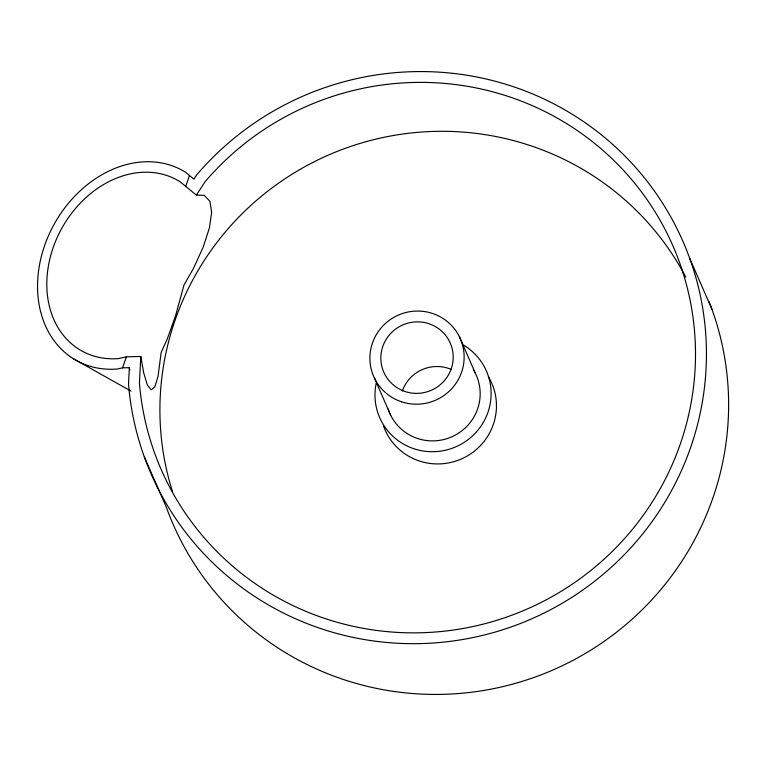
<?xml version="1.0" encoding="UTF-8"?>
<svg xmlns="http://www.w3.org/2000/svg" width="766" height="766" viewBox="0 0 766 766"><rect width="100%" height="100%" fill="white"/><g stroke="black" fill="none" stroke-linecap="round" stroke-linejoin="round"><path stroke-width="1.15" d="M129.358 367.68L128.516 384.015A290.218 285.258 -23.6 0 0 513.967 625.927A290.218 285.258 -23.6 0 0 655.342 192.352A290.218 285.258 -23.6 0 0 196.709 174.868L193.922 179.167L185.678 172.321A108.829 85.907 -60.6 0 0 44.658 245.436A108.829 85.907 -60.6 0 0 117.208 369.04L122.56 367.843L129.358 367.68L129.76 369.959M140.8 356.477L139.431 383.019A279.236 274.467 -23.6 0 0 510.3 615.778A279.236 274.467 -23.6 0 0 646.332 198.595A279.236 274.467 -23.6 0 0 205.039 181.781L196.383 195.11L180.01 181.724A97.857 77.242 -60.6 0 0 53.208 247.456A97.857 77.242 -60.6 0 0 118.452 358.593L126.4 356.822L140.8 356.477L143.673 372.783L147.35 385.02L151.141 389.865L154.77 386.974L158.007 376.546L161.166 352.475L167.227 339.089L175.433 316.214L184.031 284.942L193.52 268.32L203.191 247.131L209.377 228.057L211.665 212.412L209.903 201.247L204.206 195.33L196.383 195.11M122.56 367.843L126.4 356.822M185.621 186.693L189.451 175.673M73.297 358.66L131.015 391.129M689.726 258.41L711.901 309.167M459.399 336.724L475.427 373.415M374.641 378.528L390.67 415.21M144.314 456.833L166.49 507.59A290.218 285.258 -23.6 0 0 540.059 675.219A290.218 285.258 -23.6 0 0 708.99 301.459M463.622 345.14A58.235 57.239 -23.6 0 1 485.587 418.121A58.235 57.239 -23.6 0 1 414.444 448.914A58.235 57.239 -23.6 0 1 376.278 382.952M488.411 376.757A58.235 57.239 -23.6 0 1 462.731 458.346A58.235 57.239 -23.6 0 1 383.488 425.934M473.283 369.557A47.253 46.448 -23.6 0 1 452.649 436.429A47.253 46.448 -23.6 0 1 388.171 409.073M402.332 391.014A36.28 35.657 -23.6 0 1 451.624 369.585M172.561 491.868A279.236 274.467 -23.6 0 1 332.597 153.277A279.236 274.467 -23.6 0 1 685.809 277.139M405.204 391.56A36.28 35.657 -23.6 0 0 452.543 350.397A36.28 35.657 -23.6 0 0 393.312 330.912A36.28 35.657 -23.6 0 0 405.204 391.56M401.633 401.834A47.253 46.448 -23.6 0 0 463.286 348.204A47.253 46.448 -23.6 0 0 386.141 322.831A47.253 46.448 -23.6 0 0 401.633 401.834"/></g></svg>
